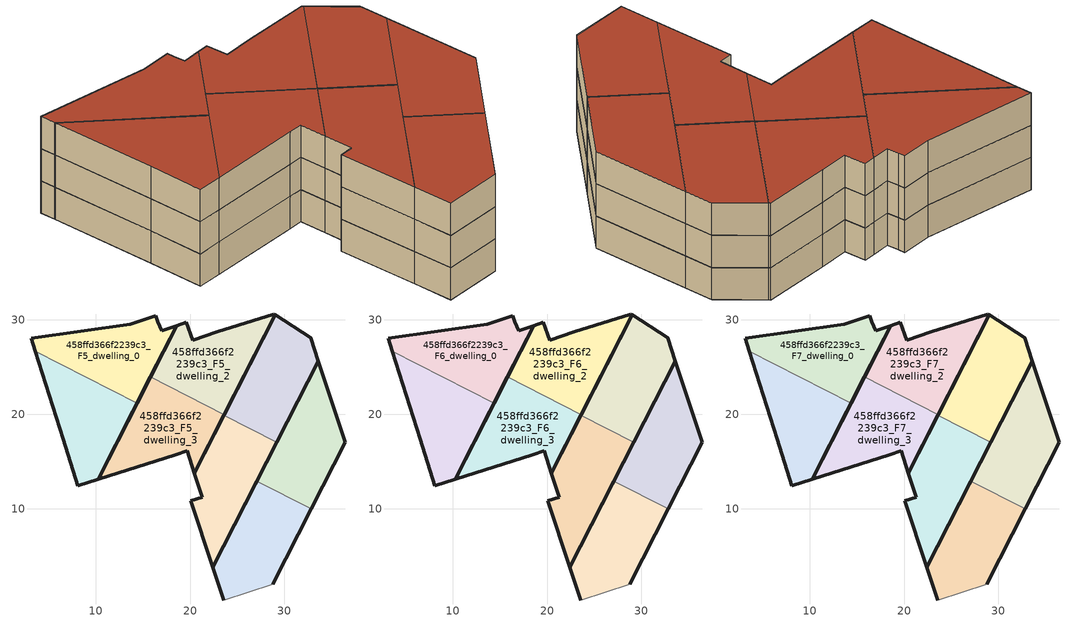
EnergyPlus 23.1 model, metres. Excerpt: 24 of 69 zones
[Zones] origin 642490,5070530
458ffd366f2239c3_F5_dwelling_0
 floor to 458ffd366f2239c3_F4_dwelling_0 (EU_floor_Construction): 14.37,21.19 18.57,29.39 16.97,28.84 16.57,29.84 16.37,30.44 13.67,29.54 3.16,28.04 3.58,26.71 z15
 wall outside (EU_wall_Construction): 3.58,26.71 3.16,28.04 13.67,29.54 16.37,30.44 16.57,29.84 16.97,28.84 18.57,29.39 14.37,21.19 z15:18
 wall to 458ffd366f2239c3_F5_dwelling_1 (EU_wall_Construction): 14.37,21.19 3.58,26.71 z15:18
458ffd366f2239c3_F5_dwelling_1
 floor to 458ffd366f2239c3_F4_dwelling_1 (EU_floor_Construction): 10.24,13.12 14.37,21.19 3.58,26.71 6.56,17.33 8.06,12.43 z15
 wall outside (EU_wall_Construction): 14.37,21.19 10.24,13.12 8.06,12.43 6.56,17.33 3.58,26.71 z15:18
458ffd366f2239c3_F5_dwelling_2
 floor to 458ffd366f2239c3_F4_dwelling_2 (EU_floor_Construction): 23.61,19.96 29.02,30.54 28.88,30.64 22.87,28.74 20.27,27.84 19.57,29.74 18.57,29.39 15.79,23.96 z15
 wall outside (EU_wall_Construction): 15.79,23.96 18.57,29.39 19.57,29.74 20.27,27.84 22.87,28.74 28.88,30.64 29.02,30.54 23.61,19.96 z15:18
 wall to 458ffd366f2239c3_F5_dwelling_3 (EU_wall_Construction): 23.61,19.96 15.79,23.96 z15:18
458ffd366f2239c3_F5_dwelling_3
 floor to 458ffd366f2239c3_F4_dwelling_3 (EU_floor_Construction): 20.44,13.76 23.61,19.96 15.79,23.96 10.24,13.12 18.47,15.73 19.67,16.13 z15
 wall outside (EU_wall_Construction): 23.61,19.96 20.44,13.76 19.67,16.13 18.47,15.73 10.24,13.12 15.79,23.96 z15:18
458ffd366f2239c3_F5_dwelling_4
 floor to 458ffd366f2239c3_F4_dwelling_4 (EU_floor_Construction): 29.2,17.04 33.6,25.65 32.78,28.13 29.02,30.54 23.58,19.91 z15
 wall outside (EU_wall_Construction): 23.58,19.91 29.02,30.54 32.78,28.13 33.6,25.65 29.2,17.04 z15:18
 wall to 458ffd366f2239c3_F5_dwelling_5 (EU_wall_Construction): 29.2,17.04 23.58,19.91 z15:18
458ffd366f2239c3_F5_dwelling_5
 floor to 458ffd366f2239c3_F4_dwelling_5 (EU_floor_Construction): 22.41,3.78 29.2,17.04 23.58,19.91 20.44,13.76 21.27,11.22 20.07,10.83 z15
 wall outside (EU_wall_Construction): 29.2,17.04 22.41,3.78 20.07,10.83 21.27,11.22 20.44,13.76 23.58,19.91 z15:18
458ffd366f2239c3_F5_dwelling_6
 floor to 458ffd366f2239c3_F4_dwelling_6 (EU_floor_Construction): 32.81,9.97 36.44,17.05 33.6,25.65 27.08,12.9 z15
 wall outside (EU_wall_Construction): 27.08,12.9 33.6,25.65 36.44,17.05 32.81,9.97 z15:18
 wall to 458ffd366f2239c3_F5_dwelling_7 (EU_wall_Construction): 32.81,9.97 27.08,12.9 z15:18
458ffd366f2239c3_F5_dwelling_7
 floor to 458ffd366f2239c3_F4_dwelling_7 (EU_floor_Construction): 28.74,2 32.81,9.97 27.08,12.9 22.41,3.78 23.56,0.32 z15
 wall outside (EU_wall_Construction): 23.56,0.32 22.41,3.78 27.08,12.9 / 32.81,9.97 28.74,2 z15:18
 wall adiabatic (EU_wall_Construction): 28.74,2 23.56,0.32 z15:18
458ffd366f2239c3_F6_dwelling_0
 floor to 458ffd366f2239c3_F5_dwelling_0 (EU_floor_Construction): 14.37,21.19 18.57,29.39 16.97,28.84 16.57,29.84 16.37,30.44 13.67,29.54 3.16,28.04 3.58,26.71 z18
 wall outside (EU_wall_Construction): 3.58,26.71 3.16,28.04 13.67,29.54 16.37,30.44 16.57,29.84 16.97,28.84 18.57,29.39 14.37,21.19 z18:21
 wall to 458ffd366f2239c3_F6_dwelling_1 (EU_wall_Construction): 14.37,21.19 3.58,26.71 z18:21
458ffd366f2239c3_F6_dwelling_1
 floor to 458ffd366f2239c3_F5_dwelling_1 (EU_floor_Construction): 10.24,13.12 14.37,21.19 3.58,26.71 6.56,17.33 8.06,12.43 z18
 wall outside (EU_wall_Construction): 14.37,21.19 10.24,13.12 8.06,12.43 6.56,17.33 3.58,26.71 z18:21
458ffd366f2239c3_F6_dwelling_2
 floor to 458ffd366f2239c3_F5_dwelling_2 (EU_floor_Construction): 23.61,19.96 29.02,30.54 28.88,30.64 22.87,28.74 20.27,27.84 19.57,29.74 18.57,29.39 15.79,23.96 z18
 wall outside (EU_wall_Construction): 15.79,23.96 18.57,29.39 19.57,29.74 20.27,27.84 22.87,28.74 28.88,30.64 29.02,30.54 23.61,19.96 z18:21
 wall to 458ffd366f2239c3_F6_dwelling_3 (EU_wall_Construction): 23.61,19.96 15.79,23.96 z18:21
458ffd366f2239c3_F6_dwelling_3
 floor to 458ffd366f2239c3_F5_dwelling_3 (EU_floor_Construction): 20.44,13.76 23.61,19.96 15.79,23.96 10.24,13.12 18.47,15.73 19.67,16.13 z18
 wall outside (EU_wall_Construction): 23.61,19.96 20.44,13.76 19.67,16.13 18.47,15.73 10.24,13.12 15.79,23.96 z18:21
458ffd366f2239c3_F6_dwelling_4
 floor to 458ffd366f2239c3_F5_dwelling_4 (EU_floor_Construction): 29.2,17.04 33.6,25.65 32.78,28.13 29.02,30.54 23.58,19.91 z18
 wall outside (EU_wall_Construction): 23.58,19.91 29.02,30.54 32.78,28.13 33.6,25.65 29.2,17.04 z18:21
 wall to 458ffd366f2239c3_F6_dwelling_5 (EU_wall_Construction): 29.2,17.04 23.58,19.91 z18:21
458ffd366f2239c3_F6_dwelling_5
 floor to 458ffd366f2239c3_F5_dwelling_5 (EU_floor_Construction): 22.41,3.78 29.2,17.04 23.58,19.91 20.44,13.76 21.27,11.22 20.07,10.83 z18
 wall outside (EU_wall_Construction): 29.2,17.04 22.41,3.78 20.07,10.83 21.27,11.22 20.44,13.76 23.58,19.91 z18:21
458ffd366f2239c3_F6_dwelling_6
 floor to 458ffd366f2239c3_F5_dwelling_6 (EU_floor_Construction): 32.81,9.97 36.44,17.05 33.6,25.65 27.08,12.9 z18
 wall outside (EU_wall_Construction): 27.08,12.9 33.6,25.65 36.44,17.05 32.81,9.97 z18:21
 wall to 458ffd366f2239c3_F6_dwelling_7 (EU_wall_Construction): 32.81,9.97 27.08,12.9 z18:21
458ffd366f2239c3_F6_dwelling_7
 floor to 458ffd366f2239c3_F5_dwelling_7 (EU_floor_Construction): 28.74,2 32.81,9.97 27.08,12.9 22.41,3.78 23.56,0.32 z18
 wall outside (EU_wall_Construction): 23.56,0.32 22.41,3.78 27.08,12.9 / 32.81,9.97 28.74,2 z18:21
 wall adiabatic (EU_wall_Construction): 28.74,2 23.56,0.32 z18:21
458ffd366f2239c3_F7_dwelling_0
 floor to 458ffd366f2239c3_F6_dwelling_0 (EU_floor_Construction): 14.37,21.19 18.57,29.39 16.97,28.84 16.57,29.84 16.37,30.44 13.67,29.54 3.16,28.04 3.58,26.71 z21
 wall outside (EU_wall_Construction): 3.58,26.71 3.16,28.04 13.67,29.54 16.37,30.44 16.57,29.84 16.97,28.84 18.57,29.39 14.37,21.19 z21:24
 wall to 458ffd366f2239c3_F7_dwelling_1 (EU_wall_Construction): 14.37,21.19 3.58,26.71 z21:24
 roof outside (EU_roof_Construction): 18.57,29.39 14.37,21.19 3.58,26.71 3.16,28.04 13.67,29.54 16.37,30.44 16.57,29.84 16.97,28.84 z24
458ffd366f2239c3_F7_dwelling_1
 floor to 458ffd366f2239c3_F6_dwelling_1 (EU_floor_Construction): 10.24,13.12 14.37,21.19 3.58,26.71 6.56,17.33 8.06,12.43 z21
 wall outside (EU_wall_Construction): 14.37,21.19 10.24,13.12 8.06,12.43 6.56,17.33 3.58,26.71 z21:24
 roof outside (EU_roof_Construction): 14.37,21.19 10.24,13.12 8.06,12.43 6.56,17.33 3.58,26.71 z24
458ffd366f2239c3_F7_dwelling_2
 floor to 458ffd366f2239c3_F6_dwelling_2 (EU_floor_Construction): 23.61,19.96 29.02,30.54 28.88,30.64 22.87,28.74 20.27,27.84 19.57,29.74 18.57,29.39 15.79,23.96 z21
 wall outside (EU_wall_Construction): 15.79,23.96 18.57,29.39 19.57,29.74 20.27,27.84 22.87,28.74 28.88,30.64 29.02,30.54 23.61,19.96 z21:24
 wall to 458ffd366f2239c3_F7_dwelling_3 (EU_wall_Construction): 23.61,19.96 15.79,23.96 z21:24
 roof outside (EU_roof_Construction): 29.02,30.54 23.61,19.96 15.79,23.96 18.57,29.39 19.57,29.74 20.27,27.84 22.87,28.74 28.88,30.64 z24
458ffd366f2239c3_F7_dwelling_3
 floor to 458ffd366f2239c3_F6_dwelling_3 (EU_floor_Construction): 20.44,13.76 23.61,19.96 15.79,23.96 10.24,13.12 18.47,15.73 19.67,16.13 z21
 wall outside (EU_wall_Construction): 23.61,19.96 20.44,13.76 19.67,16.13 18.47,15.73 10.24,13.12 15.79,23.96 z21:24
 roof outside (EU_roof_Construction): 23.61,19.96 20.44,13.76 19.67,16.13 18.47,15.73 10.24,13.12 15.79,23.96 z24
458ffd366f2239c3_F7_dwelling_4
 floor to 458ffd366f2239c3_F6_dwelling_4 (EU_floor_Construction): 29.2,17.04 33.6,25.65 32.78,28.13 29.02,30.54 23.58,19.91 z21
 wall outside (EU_wall_Construction): 23.58,19.91 29.02,30.54 32.78,28.13 33.6,25.65 29.2,17.04 z21:24
 wall to 458ffd366f2239c3_F7_dwelling_5 (EU_wall_Construction): 29.2,17.04 23.58,19.91 z21:24
 roof outside (EU_roof_Construction): 32.78,28.13 33.6,25.65 29.2,17.04 23.58,19.91 29.02,30.54 z24
458ffd366f2239c3_F7_dwelling_5
 floor to 458ffd366f2239c3_F6_dwelling_5 (EU_floor_Construction): 22.41,3.78 29.2,17.04 23.58,19.91 20.44,13.76 21.27,11.22 20.07,10.83 z21
 wall outside (EU_wall_Construction): 29.2,17.04 22.41,3.78 20.07,10.83 21.27,11.22 20.44,13.76 23.58,19.91 z21:24
 roof outside (EU_roof_Construction): 29.2,17.04 22.41,3.78 20.07,10.83 21.27,11.22 20.44,13.76 23.58,19.91 z24
458ffd366f2239c3_F7_dwelling_6
 floor to 458ffd366f2239c3_F6_dwelling_6 (EU_floor_Construction): 32.81,9.97 36.44,17.05 33.6,25.65 27.08,12.9 z21
 wall outside (EU_wall_Construction): 27.08,12.9 33.6,25.65 36.44,17.05 32.81,9.97 z21:24
 wall to 458ffd366f2239c3_F7_dwelling_7 (EU_wall_Construction): 32.81,9.97 27.08,12.9 z21:24
 roof outside (EU_roof_Construction): 33.6,25.65 36.44,17.05 32.81,9.97 27.08,12.9 z24
458ffd366f2239c3_F7_dwelling_7
 floor to 458ffd366f2239c3_F6_dwelling_7 (EU_floor_Construction): 28.74,2 32.81,9.97 27.08,12.9 22.41,3.78 23.56,0.32 z21
 wall outside (EU_wall_Construction): 23.56,0.32 22.41,3.78 27.08,12.9 / 32.81,9.97 28.74,2 z21:24
 wall adiabatic (EU_wall_Construction): 28.74,2 23.56,0.32 z21:24
 roof outside (EU_roof_Construction): 32.81,9.97 28.74,2 23.56,0.32 22.41,3.78 27.08,12.9 z24
[Building]
EU S2 Campaign: North Axis=0; Terrain=City; Solar Distribution=FullExterior
[Site:Location]
Lyon-Bron: Latitude=45.75; Longitude=5; Time Zone=1; Elevation=198
[SizingPeriod:WeatherFileDays]
AnnualSizingPeriod: Begin Month=1; Begin Day of Month=1; End Month=12; End Day of Month=31; Day of Week for Start Day=Monday; Use Weather File Daylight Saving Period=No; Use Weather File Rain and Snow Indicators=No
[MATERIAL]
EU_InternalMass_Material: Roughness=MediumRough; Thickness=0.1; Conductivity=1; Density=1800; Specific Heat=900; Thermal Absorptance=0.9; Solar Absorptance=0.7; Visible Absorptance=0.7
[MATERIAL:NOMASS] Roughness=MediumRough; Thermal Absorptance=0.9; Solar Absorptance=0.7; Visible Absorptance=0.7
Name | Thermal Resistance
EU_wall_NoMass | 1.97775
EU_roof_NoMass | 1.81626
EU_floor_NoMass | 1.84812
[CONSTRUCTION]
EU_wall_Construction: EU_wall_NoMass
EU_roof_Construction: EU_roof_NoMass
EU_floor_Construction: EU_floor_NoMass
EU_InternalMass_Construction: EU_InternalMass_Material
[ZONE] Type=1; Multiplier=1; Ceiling Height=autocalculate; Floor Area=autocalculate; Part of Total Floor Area=Yes
Name | Volume
458ffd366f2239c3_F5_dwelling_0; 458ffd366f2239c3_F6_dwelling_0; 458ffd366f2239c3_F7_dwelling_0; 458ffd366f2239c3_F5_dwelling_1; 458ffd366f2239c3_F6_dwelling_1; 458ffd366f2239c3_F7_dwelling_1 | 215.369
458ffd366f2239c3_F5_dwelling_2; 458ffd366f2239c3_F6_dwelling_2; 458ffd366f2239c3_F7_dwelling_2 | 215.364
458ffd366f2239c3_F5_dwelling_3; 458ffd366f2239c3_F6_dwelling_3; 458ffd366f2239c3_F7_dwelling_3 | 215.371
458ffd366f2239c3_F5_dwelling_4; 458ffd366f2239c3_F6_dwelling_4; 458ffd366f2239c3_F7_dwelling_4 | 215.389
458ffd366f2239c3_F5_dwelling_5; 458ffd366f2239c3_F6_dwelling_5; 458ffd366f2239c3_F7_dwelling_5 | 215.372
458ffd366f2239c3_F5_dwelling_6; 458ffd366f2239c3_F6_dwelling_6; 458ffd366f2239c3_F7_dwelling_6 | 215.366
458ffd366f2239c3_F5_dwelling_7; 458ffd366f2239c3_F6_dwelling_7; 458ffd366f2239c3_F7_dwelling_7 | 215.373
[INTERNALMASS] Construction=EU_InternalMass_Construction
Name | Zone or ZoneList | Surface Area
458ffd366f2239c3_F5_dwelling_0_EU_InternalMass | 458ffd366f2239c3_F5_dwelling_0 | 80.7643
458ffd366f2239c3_F5_dwelling_1_EU_InternalMass | 458ffd366f2239c3_F5_dwelling_1 | 80.7607
458ffd366f2239c3_F5_dwelling_2_EU_InternalMass | 458ffd366f2239c3_F5_dwelling_2 | 80.4559
458ffd366f2239c3_F5_dwelling_3_EU_InternalMass | 458ffd366f2239c3_F5_dwelling_3 | 80.4562
458ffd366f2239c3_F5_dwelling_4_EU_InternalMass | 458ffd366f2239c3_F5_dwelling_4 | 81.0748
458ffd366f2239c3_F5_dwelling_5_EU_InternalMass | 458ffd366f2239c3_F5_dwelling_5 | 81.068
458ffd366f2239c3_F5_dwelling_6_EU_InternalMass | 458ffd366f2239c3_F5_dwelling_6 | 80.7634
458ffd366f2239c3_F5_dwelling_7_EU_InternalMass | 458ffd366f2239c3_F5_dwelling_7 | 80.7621
458ffd366f2239c3_F6_dwelling_0_EU_InternalMass | 458ffd366f2239c3_F6_dwelling_0 | 80.7643
458ffd366f2239c3_F6_dwelling_1_EU_InternalMass | 458ffd366f2239c3_F6_dwelling_1 | 80.7607
458ffd366f2239c3_F6_dwelling_2_EU_InternalMass | 458ffd366f2239c3_F6_dwelling_2 | 80.4559
458ffd366f2239c3_F6_dwelling_3_EU_InternalMass | 458ffd366f2239c3_F6_dwelling_3 | 80.4562
458ffd366f2239c3_F6_dwelling_4_EU_InternalMass | 458ffd366f2239c3_F6_dwelling_4 | 81.0748
458ffd366f2239c3_F6_dwelling_5_EU_InternalMass | 458ffd366f2239c3_F6_dwelling_5 | 81.068
458ffd366f2239c3_F6_dwelling_6_EU_InternalMass | 458ffd366f2239c3_F6_dwelling_6 | 80.7634
458ffd366f2239c3_F6_dwelling_7_EU_InternalMass | 458ffd366f2239c3_F6_dwelling_7 | 80.7621
458ffd366f2239c3_F7_dwelling_0_EU_InternalMass | 458ffd366f2239c3_F7_dwelling_0 | 80.7643
458ffd366f2239c3_F7_dwelling_1_EU_InternalMass | 458ffd366f2239c3_F7_dwelling_1 | 80.7607
458ffd366f2239c3_F7_dwelling_2_EU_InternalMass | 458ffd366f2239c3_F7_dwelling_2 | 80.4559
458ffd366f2239c3_F7_dwelling_3_EU_InternalMass | 458ffd366f2239c3_F7_dwelling_3 | 80.4562
458ffd366f2239c3_F7_dwelling_4_EU_InternalMass | 458ffd366f2239c3_F7_dwelling_4 | 81.0748
458ffd366f2239c3_F7_dwelling_5_EU_InternalMass | 458ffd366f2239c3_F7_dwelling_5 | 81.068
458ffd366f2239c3_F7_dwelling_6_EU_InternalMass | 458ffd366f2239c3_F7_dwelling_6 | 80.7634
458ffd366f2239c3_F7_dwelling_7_EU_InternalMass | 458ffd366f2239c3_F7_dwelling_7 | 80.7621
[OTHEREQUIPMENT] Fuel Type=Electricity; Design Level Calculation Method=Watts/Area; Power per Zone Floor Area=1; Fraction Latent=0; Fraction Radiant=0; Fraction Lost=0; Carbon Dioxide Generation Rate=0; EndUse Subcategory=EU_Step8_InternalGains
Name | Zone or ZoneList or Space or SpaceList | Schedule
EU_Step8_InternalGain_458ffd366f2239c3_F5_dwelling_0_f000 | 458ffd366f2239c3_F5_dwelling_0 | EU_Step8_GainSchedule_458ffd366f2239c3_F5_dwelling_0_f000
EU_Step8_InternalGain_458ffd366f2239c3_F5_dwelling_1_f000 | 458ffd366f2239c3_F5_dwelling_1 | EU_Step8_GainSchedule_458ffd366f2239c3_F5_dwelling_1_f000
EU_Step8_InternalGain_458ffd366f2239c3_F5_dwelling_2_f000 | 458ffd366f2239c3_F5_dwelling_2 | EU_Step8_GainSchedule_458ffd366f2239c3_F5_dwelling_2_f000
EU_Step8_InternalGain_458ffd366f2239c3_F5_dwelling_3_f000 | 458ffd366f2239c3_F5_dwelling_3 | EU_Step8_GainSchedule_458ffd366f2239c3_F5_dwelling_3_f000
EU_Step8_InternalGain_458ffd366f2239c3_F5_dwelling_4_f000 | 458ffd366f2239c3_F5_dwelling_4 | EU_Step8_GainSchedule_458ffd366f2239c3_F5_dwelling_4_f000
EU_Step8_InternalGain_458ffd366f2239c3_F5_dwelling_5_f000 | 458ffd366f2239c3_F5_dwelling_5 | EU_Step8_GainSchedule_458ffd366f2239c3_F5_dwelling_5_f000
EU_Step8_InternalGain_458ffd366f2239c3_F5_dwelling_6_f000 | 458ffd366f2239c3_F5_dwelling_6 | EU_Step8_GainSchedule_458ffd366f2239c3_F5_dwelling_6_f000
EU_Step8_InternalGain_458ffd366f2239c3_F5_dwelling_7_f000 | 458ffd366f2239c3_F5_dwelling_7 | EU_Step8_GainSchedule_458ffd366f2239c3_F5_dwelling_7_f000
EU_Step8_InternalGain_458ffd366f2239c3_F6_dwelling_0_f000 | 458ffd366f2239c3_F6_dwelling_0 | EU_Step8_GainSchedule_458ffd366f2239c3_F6_dwelling_0_f000
EU_Step8_InternalGain_458ffd366f2239c3_F6_dwelling_1_f000 | 458ffd366f2239c3_F6_dwelling_1 | EU_Step8_GainSchedule_458ffd366f2239c3_F6_dwelling_1_f000
EU_Step8_InternalGain_458ffd366f2239c3_F6_dwelling_2_f000 | 458ffd366f2239c3_F6_dwelling_2 | EU_Step8_GainSchedule_458ffd366f2239c3_F6_dwelling_2_f000
EU_Step8_InternalGain_458ffd366f2239c3_F6_dwelling_3_f000 | 458ffd366f2239c3_F6_dwelling_3 | EU_Step8_GainSchedule_458ffd366f2239c3_F6_dwelling_3_f000
EU_Step8_InternalGain_458ffd366f2239c3_F6_dwelling_4_f000 | 458ffd366f2239c3_F6_dwelling_4 | EU_Step8_GainSchedule_458ffd366f2239c3_F6_dwelling_4_f000
EU_Step8_InternalGain_458ffd366f2239c3_F6_dwelling_5_f000 | 458ffd366f2239c3_F6_dwelling_5 | EU_Step8_GainSchedule_458ffd366f2239c3_F6_dwelling_5_f000
EU_Step8_InternalGain_458ffd366f2239c3_F6_dwelling_6_f000 | 458ffd366f2239c3_F6_dwelling_6 | EU_Step8_GainSchedule_458ffd366f2239c3_F6_dwelling_6_f000
EU_Step8_InternalGain_458ffd366f2239c3_F6_dwelling_7_f000 | 458ffd366f2239c3_F6_dwelling_7 | EU_Step8_GainSchedule_458ffd366f2239c3_F6_dwelling_7_f000
EU_Step8_InternalGain_458ffd366f2239c3_F7_dwelling_0_f000 | 458ffd366f2239c3_F7_dwelling_0 | EU_Step8_GainSchedule_458ffd366f2239c3_F7_dwelling_0_f000
EU_Step8_InternalGain_458ffd366f2239c3_F7_dwelling_1_f000 | 458ffd366f2239c3_F7_dwelling_1 | EU_Step8_GainSchedule_458ffd366f2239c3_F7_dwelling_1_f000
EU_Step8_InternalGain_458ffd366f2239c3_F7_dwelling_2_f000 | 458ffd366f2239c3_F7_dwelling_2 | EU_Step8_GainSchedule_458ffd366f2239c3_F7_dwelling_2_f000
EU_Step8_InternalGain_458ffd366f2239c3_F7_dwelling_3_f000 | 458ffd366f2239c3_F7_dwelling_3 | EU_Step8_GainSchedule_458ffd366f2239c3_F7_dwelling_3_f000
EU_Step8_InternalGain_458ffd366f2239c3_F7_dwelling_4_f000 | 458ffd366f2239c3_F7_dwelling_4 | EU_Step8_GainSchedule_458ffd366f2239c3_F7_dwelling_4_f000
EU_Step8_InternalGain_458ffd366f2239c3_F7_dwelling_5_f000 | 458ffd366f2239c3_F7_dwelling_5 | EU_Step8_GainSchedule_458ffd366f2239c3_F7_dwelling_5_f000
EU_Step8_InternalGain_458ffd366f2239c3_F7_dwelling_6_f000 | 458ffd366f2239c3_F7_dwelling_6 | EU_Step8_GainSchedule_458ffd366f2239c3_F7_dwelling_6_f000
EU_Step8_InternalGain_458ffd366f2239c3_F7_dwelling_7_f000 | 458ffd366f2239c3_F7_dwelling_7 | EU_Step8_GainSchedule_458ffd366f2239c3_F7_dwelling_7_f000
[ZONEVENTILATION:DESIGNFLOWRATE] Schedule=EU_AlwaysOn; Design Flow Rate Calculation Method=AirChanges/Hour; Air Changes per Hour=0.759424; Ventilation Type=Natural; Fan Pressure Rise=0; Fan Total Efficiency=1; Constant Term Coefficient=1; Temperature Term Coefficient=0; Velocity Term Coefficient=0; Velocity Squared Term Coefficient=0; Minimum Indoor Temperature=-100; Maximum Indoor Temperature=100; Delta Temperature=-100; Minimum Outdoor Temperature=-100; Maximum Outdoor Temperature=100; Maximum Wind Speed=40
Name | Zone or ZoneList or Space or SpaceList
EU_ConstantAir_458ffd366f2239c3_F5_dwelling_0 | 458ffd366f2239c3_F5_dwelling_0
EU_ConstantAir_458ffd366f2239c3_F5_dwelling_1 | 458ffd366f2239c3_F5_dwelling_1
EU_ConstantAir_458ffd366f2239c3_F5_dwelling_2 | 458ffd366f2239c3_F5_dwelling_2
EU_ConstantAir_458ffd366f2239c3_F5_dwelling_3 | 458ffd366f2239c3_F5_dwelling_3
EU_ConstantAir_458ffd366f2239c3_F5_dwelling_4 | 458ffd366f2239c3_F5_dwelling_4
EU_ConstantAir_458ffd366f2239c3_F5_dwelling_5 | 458ffd366f2239c3_F5_dwelling_5
EU_ConstantAir_458ffd366f2239c3_F5_dwelling_6 | 458ffd366f2239c3_F5_dwelling_6
EU_ConstantAir_458ffd366f2239c3_F5_dwelling_7 | 458ffd366f2239c3_F5_dwelling_7
EU_ConstantAir_458ffd366f2239c3_F6_dwelling_0 | 458ffd366f2239c3_F6_dwelling_0
EU_ConstantAir_458ffd366f2239c3_F6_dwelling_1 | 458ffd366f2239c3_F6_dwelling_1
EU_ConstantAir_458ffd366f2239c3_F6_dwelling_2 | 458ffd366f2239c3_F6_dwelling_2
EU_ConstantAir_458ffd366f2239c3_F6_dwelling_3 | 458ffd366f2239c3_F6_dwelling_3
EU_ConstantAir_458ffd366f2239c3_F6_dwelling_4 | 458ffd366f2239c3_F6_dwelling_4
EU_ConstantAir_458ffd366f2239c3_F6_dwelling_5 | 458ffd366f2239c3_F6_dwelling_5
EU_ConstantAir_458ffd366f2239c3_F6_dwelling_6 | 458ffd366f2239c3_F6_dwelling_6
EU_ConstantAir_458ffd366f2239c3_F6_dwelling_7 | 458ffd366f2239c3_F6_dwelling_7
EU_ConstantAir_458ffd366f2239c3_F7_dwelling_0 | 458ffd366f2239c3_F7_dwelling_0
EU_ConstantAir_458ffd366f2239c3_F7_dwelling_1 | 458ffd366f2239c3_F7_dwelling_1
EU_ConstantAir_458ffd366f2239c3_F7_dwelling_2 | 458ffd366f2239c3_F7_dwelling_2
EU_ConstantAir_458ffd366f2239c3_F7_dwelling_3 | 458ffd366f2239c3_F7_dwelling_3
EU_ConstantAir_458ffd366f2239c3_F7_dwelling_4 | 458ffd366f2239c3_F7_dwelling_4
EU_ConstantAir_458ffd366f2239c3_F7_dwelling_5 | 458ffd366f2239c3_F7_dwelling_5
EU_ConstantAir_458ffd366f2239c3_F7_dwelling_6 | 458ffd366f2239c3_F7_dwelling_6
EU_ConstantAir_458ffd366f2239c3_F7_dwelling_7 | 458ffd366f2239c3_F7_dwelling_7
[HVACTEMPLATE:THERMOSTAT] Constant Heating Setpoint=20; Constant Cooling Setpoint=50
EU_HeatOnly_458ffd366f2239c3_F0_dwelling_0; EU_HeatOnly_458ffd366f2239c3_F0_dwelling_1; EU_HeatOnly_458ffd366f2239c3_F0_dwelling_2; EU_HeatOnly_458ffd366f2239c3_F0_dwelling_3; EU_HeatOnly_458ffd366f2239c3_F0_dwelling_4; EU_HeatOnly_458ffd366f2239c3_F0_dwelling_5; EU_HeatOnly_458ffd366f2239c3_F0_dwelling_6; EU_HeatOnly_458ffd366f2239c3_F0_dwelling_7; EU_HeatOnly_458ffd366f2239c3_F0_dwelling_8; EU_HeatOnly_458ffd366f2239c3_F1_dwelling_0; EU_HeatOnly_458ffd366f2239c3_F1_dwelling_1; EU_HeatOnly_458ffd366f2239c3_F1_dwelling_2; EU_HeatOnly_458ffd366f2239c3_F1_dwelling_3; EU_HeatOnly_458ffd366f2239c3_F1_dwelling_4; EU_HeatOnly_458ffd366f2239c3_F1_dwelling_5; EU_HeatOnly_458ffd366f2239c3_F1_dwelling_6; EU_HeatOnly_458ffd366f2239c3_F1_dwelling_7; EU_HeatOnly_458ffd366f2239c3_F1_dwelling_8; EU_HeatOnly_458ffd366f2239c3_F2_dwelling_0; EU_HeatOnly_458ffd366f2239c3_F2_dwelling_1; EU_HeatOnly_458ffd366f2239c3_F2_dwelling_2; EU_HeatOnly_458ffd366f2239c3_F2_dwelling_3; EU_HeatOnly_458ffd366f2239c3_F2_dwelling_4; EU_HeatOnly_458ffd366f2239c3_F2_dwelling_5; EU_HeatOnly_458ffd366f2239c3_F2_dwelling_6; EU_HeatOnly_458ffd366f2239c3_F2_dwelling_7; EU_HeatOnly_458ffd366f2239c3_F2_dwelling_8; EU_HeatOnly_458ffd366f2239c3_F3_dwelling_0; EU_HeatOnly_458ffd366f2239c3_F3_dwelling_1; EU_HeatOnly_458ffd366f2239c3_F3_dwelling_2; EU_HeatOnly_458ffd366f2239c3_F3_dwelling_3; EU_HeatOnly_458ffd366f2239c3_F3_dwelling_4; EU_HeatOnly_458ffd366f2239c3_F3_dwelling_5; EU_HeatOnly_458ffd366f2239c3_F3_dwelling_6; EU_HeatOnly_458ffd366f2239c3_F3_dwelling_7; EU_HeatOnly_458ffd366f2239c3_F3_dwelling_8; EU_HeatOnly_458ffd366f2239c3_F4_dwelling_0; EU_HeatOnly_458ffd366f2239c3_F4_dwelling_1; EU_HeatOnly_458ffd366f2239c3_F4_dwelling_2; EU_HeatOnly_458ffd366f2239c3_F4_dwelling_3; EU_HeatOnly_458ffd366f2239c3_F4_dwelling_4; EU_HeatOnly_458ffd366f2239c3_F4_dwelling_5; EU_HeatOnly_458ffd366f2239c3_F4_dwelling_6; EU_HeatOnly_458ffd366f2239c3_F4_dwelling_7; EU_HeatOnly_458ffd366f2239c3_F4_dwelling_8; EU_HeatOnly_458ffd366f2239c3_F5_dwelling_0; EU_HeatOnly_458ffd366f2239c3_F5_dwelling_1; EU_HeatOnly_458ffd366f2239c3_F5_dwelling_2; EU_HeatOnly_458ffd366f2239c3_F5_dwelling_3; EU_HeatOnly_458ffd366f2239c3_F5_dwelling_4; EU_HeatOnly_458ffd366f2239c3_F5_dwelling_5; EU_HeatOnly_458ffd366f2239c3_F5_dwelling_6; EU_HeatOnly_458ffd366f2239c3_F5_dwelling_7; EU_HeatOnly_458ffd366f2239c3_F6_dwelling_0; EU_HeatOnly_458ffd366f2239c3_F6_dwelling_1; EU_HeatOnly_458ffd366f2239c3_F6_dwelling_2; EU_HeatOnly_458ffd366f2239c3_F6_dwelling_3; EU_HeatOnly_458ffd366f2239c3_F6_dwelling_4; EU_HeatOnly_458ffd366f2239c3_F6_dwelling_5; EU_HeatOnly_458ffd366f2239c3_F6_dwelling_6; EU_HeatOnly_458ffd366f2239c3_F6_dwelling_7; EU_HeatOnly_458ffd366f2239c3_F7_dwelling_0; EU_HeatOnly_458ffd366f2239c3_F7_dwelling_1; EU_HeatOnly_458ffd366f2239c3_F7_dwelling_2; EU_HeatOnly_458ffd366f2239c3_F7_dwelling_3; EU_HeatOnly_458ffd366f2239c3_F7_dwelling_4; EU_HeatOnly_458ffd366f2239c3_F7_dwelling_5; EU_HeatOnly_458ffd366f2239c3_F7_dwelling_6; EU_HeatOnly_458ffd366f2239c3_F7_dwelling_7
[HVACTEMPLATE:ZONE:IDEALLOADSAIRSYSTEM] System Availability Schedule=EU_AlwaysOn; Maximum Heating Supply Air Temperature=50; Minimum Cooling Supply Air Temperature=13; Maximum Heating Supply Air Humidity Ratio=0.0156; Minimum Cooling Supply Air Humidity Ratio=0.0077; Heating Limit=NoLimit; Cooling Limit=NoLimit; Heating Availability Schedule=EU_AlwaysOn; Cooling Availability Schedule=EU_CoolingOff; Dehumidification Control Type=ConstantSensibleHeatRatio; Cooling Sensible Heat Ratio=0.7; Dehumidification Setpoint=60; Humidification Control Type=None; Humidification Setpoint=30; Outdoor Air Method=None; Outdoor Air Flow Rate per Person=0.00944; Outdoor Air Flow Rate per Zone Floor Area=0; Outdoor Air Flow Rate per Zone=0; Demand Controlled Ventilation Type=None; Outdoor Air Economizer Type=NoEconomizer; Heat Recovery Type=None; Sensible Heat Recovery Effectiveness=0.7; Latent Heat Recovery Effectiveness=0.65
Name | Template Thermostat
458ffd366f2239c3_F5_dwelling_0 | EU_HeatOnly_458ffd366f2239c3_F5_dwelling_0
458ffd366f2239c3_F5_dwelling_1 | EU_HeatOnly_458ffd366f2239c3_F5_dwelling_1
458ffd366f2239c3_F5_dwelling_2 | EU_HeatOnly_458ffd366f2239c3_F5_dwelling_2
458ffd366f2239c3_F5_dwelling_3 | EU_HeatOnly_458ffd366f2239c3_F5_dwelling_3
458ffd366f2239c3_F5_dwelling_4 | EU_HeatOnly_458ffd366f2239c3_F5_dwelling_4
458ffd366f2239c3_F5_dwelling_5 | EU_HeatOnly_458ffd366f2239c3_F5_dwelling_5
458ffd366f2239c3_F5_dwelling_6 | EU_HeatOnly_458ffd366f2239c3_F5_dwelling_6
458ffd366f2239c3_F5_dwelling_7 | EU_HeatOnly_458ffd366f2239c3_F5_dwelling_7
458ffd366f2239c3_F6_dwelling_0 | EU_HeatOnly_458ffd366f2239c3_F6_dwelling_0
458ffd366f2239c3_F6_dwelling_1 | EU_HeatOnly_458ffd366f2239c3_F6_dwelling_1
458ffd366f2239c3_F6_dwelling_2 | EU_HeatOnly_458ffd366f2239c3_F6_dwelling_2
458ffd366f2239c3_F6_dwelling_3 | EU_HeatOnly_458ffd366f2239c3_F6_dwelling_3
458ffd366f2239c3_F6_dwelling_4 | EU_HeatOnly_458ffd366f2239c3_F6_dwelling_4
458ffd366f2239c3_F6_dwelling_5 | EU_HeatOnly_458ffd366f2239c3_F6_dwelling_5
458ffd366f2239c3_F6_dwelling_6 | EU_HeatOnly_458ffd366f2239c3_F6_dwelling_6
458ffd366f2239c3_F6_dwelling_7 | EU_HeatOnly_458ffd366f2239c3_F6_dwelling_7
458ffd366f2239c3_F7_dwelling_0 | EU_HeatOnly_458ffd366f2239c3_F7_dwelling_0
458ffd366f2239c3_F7_dwelling_1 | EU_HeatOnly_458ffd366f2239c3_F7_dwelling_1
458ffd366f2239c3_F7_dwelling_2 | EU_HeatOnly_458ffd366f2239c3_F7_dwelling_2
458ffd366f2239c3_F7_dwelling_3 | EU_HeatOnly_458ffd366f2239c3_F7_dwelling_3
458ffd366f2239c3_F7_dwelling_4 | EU_HeatOnly_458ffd366f2239c3_F7_dwelling_4
458ffd366f2239c3_F7_dwelling_5 | EU_HeatOnly_458ffd366f2239c3_F7_dwelling_5
458ffd366f2239c3_F7_dwelling_6 | EU_HeatOnly_458ffd366f2239c3_F7_dwelling_6
458ffd366f2239c3_F7_dwelling_7 | EU_HeatOnly_458ffd366f2239c3_F7_dwelling_7
[SIZING:ZONE] Zone Cooling Design Supply Air Temperature Input Method=SupplyAirTemperature; Zone Cooling Design Supply Air Temperature=13; Zone Heating Design Supply Air Temperature Input Method=SupplyAirTemperature; Zone Heating Design Supply Air Temperature=50; Zone Cooling Design Supply Air Humidity Ratio=0.008; Zone Heating Design Supply Air Humidity Ratio=0.008; Cooling Design Air Flow Method=DesignDay; Cooling Design Air Flow Rate=0; Cooling Minimum Air Flow per Zone Floor Area=0.000762; Cooling Minimum Air Flow=0; Cooling Minimum Air Flow Fraction=0.2; Heating Design Air Flow Method=DesignDay; Heating Design Air Flow Rate=0; Heating Maximum Air Flow per Zone Floor Area=0.002032; Heating Maximum Air Flow=0.141576; Heating Maximum Air Flow Fraction=0.3; Account for Dedicated Outdoor Air System=No; Dedicated Outdoor Air System Control Strategy=NeutralSupplyAir; Dedicated Outdoor Air Low Setpoint Temperature for Design=autosize; Dedicated Outdoor Air High Setpoint Temperature for Design=autosize; Zone Load Sizing Method=Sensible Load Only No Latent Load; Zone Latent Cooling Design Supply Air Humidity Ratio Input Method=HumidityRatioDifference; Zone Cooling Design Supply Air Humidity Ratio Difference=0.005; Zone Latent Heating Design Supply Air Humidity Ratio Input Method=HumidityRatioDifference; Zone Humidification Design Supply Air Humidity Ratio Difference=0.005
458ffd366f2239c3_F5_dwelling_0; 458ffd366f2239c3_F5_dwelling_1; 458ffd366f2239c3_F5_dwelling_2; 458ffd366f2239c3_F5_dwelling_3; 458ffd366f2239c3_F5_dwelling_4; 458ffd366f2239c3_F5_dwelling_5; 458ffd366f2239c3_F5_dwelling_6; 458ffd366f2239c3_F5_dwelling_7; 458ffd366f2239c3_F6_dwelling_0; 458ffd366f2239c3_F6_dwelling_1; 458ffd366f2239c3_F6_dwelling_2; 458ffd366f2239c3_F6_dwelling_3; 458ffd366f2239c3_F6_dwelling_4; 458ffd366f2239c3_F6_dwelling_5; 458ffd366f2239c3_F6_dwelling_6; 458ffd366f2239c3_F6_dwelling_7; 458ffd366f2239c3_F7_dwelling_0; 458ffd366f2239c3_F7_dwelling_1; 458ffd366f2239c3_F7_dwelling_2; 458ffd366f2239c3_F7_dwelling_3; 458ffd366f2239c3_F7_dwelling_4; 458ffd366f2239c3_F7_dwelling_5; 458ffd366f2239c3_F7_dwelling_6; 458ffd366f2239c3_F7_dwelling_7
[SCHEDULE:CONSTANT]
Name | Hourly Value
EU_AlwaysOn | 1
EU_CoolingOff | 0
[SCHEDULE:FILE] Column Number=1; Rows to Skip at Top=0; Number of Hours of Data=8760; Column Separator=Comma; Interpolate to Timestep=No; Minutes per Item=60; Adjust Schedule for Daylight Savings=Yes
Name | File
EU_Step8_GainSchedule_458ffd366f2239c3_F5_dwelling_0_f000 | ../../schedules/458ffd366f2239c3/458ffd366f2239c3_F5_dwelling_0_f000_gain.csv
EU_Step8_GainSchedule_458ffd366f2239c3_F5_dwelling_1_f000 | ../../schedules/458ffd366f2239c3/458ffd366f2239c3_F5_dwelling_1_f000_gain.csv
EU_Step8_GainSchedule_458ffd366f2239c3_F5_dwelling_2_f000 | ../../schedules/458ffd366f2239c3/458ffd366f2239c3_F5_dwelling_2_f000_gain.csv
EU_Step8_GainSchedule_458ffd366f2239c3_F5_dwelling_3_f000 | ../../schedules/458ffd366f2239c3/458ffd366f2239c3_F5_dwelling_3_f000_gain.csv
EU_Step8_GainSchedule_458ffd366f2239c3_F5_dwelling_4_f000 | ../../schedules/458ffd366f2239c3/458ffd366f2239c3_F5_dwelling_4_f000_gain.csv
EU_Step8_GainSchedule_458ffd366f2239c3_F5_dwelling_5_f000 | ../../schedules/458ffd366f2239c3/458ffd366f2239c3_F5_dwelling_5_f000_gain.csv
EU_Step8_GainSchedule_458ffd366f2239c3_F5_dwelling_6_f000 | ../../schedules/458ffd366f2239c3/458ffd366f2239c3_F5_dwelling_6_f000_gain.csv
EU_Step8_GainSchedule_458ffd366f2239c3_F5_dwelling_7_f000 | ../../schedules/458ffd366f2239c3/458ffd366f2239c3_F5_dwelling_7_f000_gain.csv
EU_Step8_GainSchedule_458ffd366f2239c3_F6_dwelling_0_f000 | ../../schedules/458ffd366f2239c3/458ffd366f2239c3_F6_dwelling_0_f000_gain.csv
EU_Step8_GainSchedule_458ffd366f2239c3_F6_dwelling_1_f000 | ../../schedules/458ffd366f2239c3/458ffd366f2239c3_F6_dwelling_1_f000_gain.csv
EU_Step8_GainSchedule_458ffd366f2239c3_F6_dwelling_2_f000 | ../../schedules/458ffd366f2239c3/458ffd366f2239c3_F6_dwelling_2_f000_gain.csv
EU_Step8_GainSchedule_458ffd366f2239c3_F6_dwelling_3_f000 | ../../schedules/458ffd366f2239c3/458ffd366f2239c3_F6_dwelling_3_f000_gain.csv
EU_Step8_GainSchedule_458ffd366f2239c3_F6_dwelling_4_f000 | ../../schedules/458ffd366f2239c3/458ffd366f2239c3_F6_dwelling_4_f000_gain.csv
EU_Step8_GainSchedule_458ffd366f2239c3_F6_dwelling_5_f000 | ../../schedules/458ffd366f2239c3/458ffd366f2239c3_F6_dwelling_5_f000_gain.csv
EU_Step8_GainSchedule_458ffd366f2239c3_F6_dwelling_6_f000 | ../../schedules/458ffd366f2239c3/458ffd366f2239c3_F6_dwelling_6_f000_gain.csv
EU_Step8_GainSchedule_458ffd366f2239c3_F6_dwelling_7_f000 | ../../schedules/458ffd366f2239c3/458ffd366f2239c3_F6_dwelling_7_f000_gain.csv
EU_Step8_GainSchedule_458ffd366f2239c3_F7_dwelling_0_f000 | ../../schedules/458ffd366f2239c3/458ffd366f2239c3_F7_dwelling_0_f000_gain.csv
EU_Step8_GainSchedule_458ffd366f2239c3_F7_dwelling_1_f000 | ../../schedules/458ffd366f2239c3/458ffd366f2239c3_F7_dwelling_1_f000_gain.csv
EU_Step8_GainSchedule_458ffd366f2239c3_F7_dwelling_2_f000 | ../../schedules/458ffd366f2239c3/458ffd366f2239c3_F7_dwelling_2_f000_gain.csv
EU_Step8_GainSchedule_458ffd366f2239c3_F7_dwelling_3_f000 | ../../schedules/458ffd366f2239c3/458ffd366f2239c3_F7_dwelling_3_f000_gain.csv
EU_Step8_GainSchedule_458ffd366f2239c3_F7_dwelling_4_f000 | ../../schedules/458ffd366f2239c3/458ffd366f2239c3_F7_dwelling_4_f000_gain.csv
EU_Step8_GainSchedule_458ffd366f2239c3_F7_dwelling_5_f000 | ../../schedules/458ffd366f2239c3/458ffd366f2239c3_F7_dwelling_5_f000_gain.csv
EU_Step8_GainSchedule_458ffd366f2239c3_F7_dwelling_6_f000 | ../../schedules/458ffd366f2239c3/458ffd366f2239c3_F7_dwelling_6_f000_gain.csv
EU_Step8_GainSchedule_458ffd366f2239c3_F7_dwelling_7_f000 | ../../schedules/458ffd366f2239c3/458ffd366f2239c3_F7_dwelling_7_f000_gain.csv
